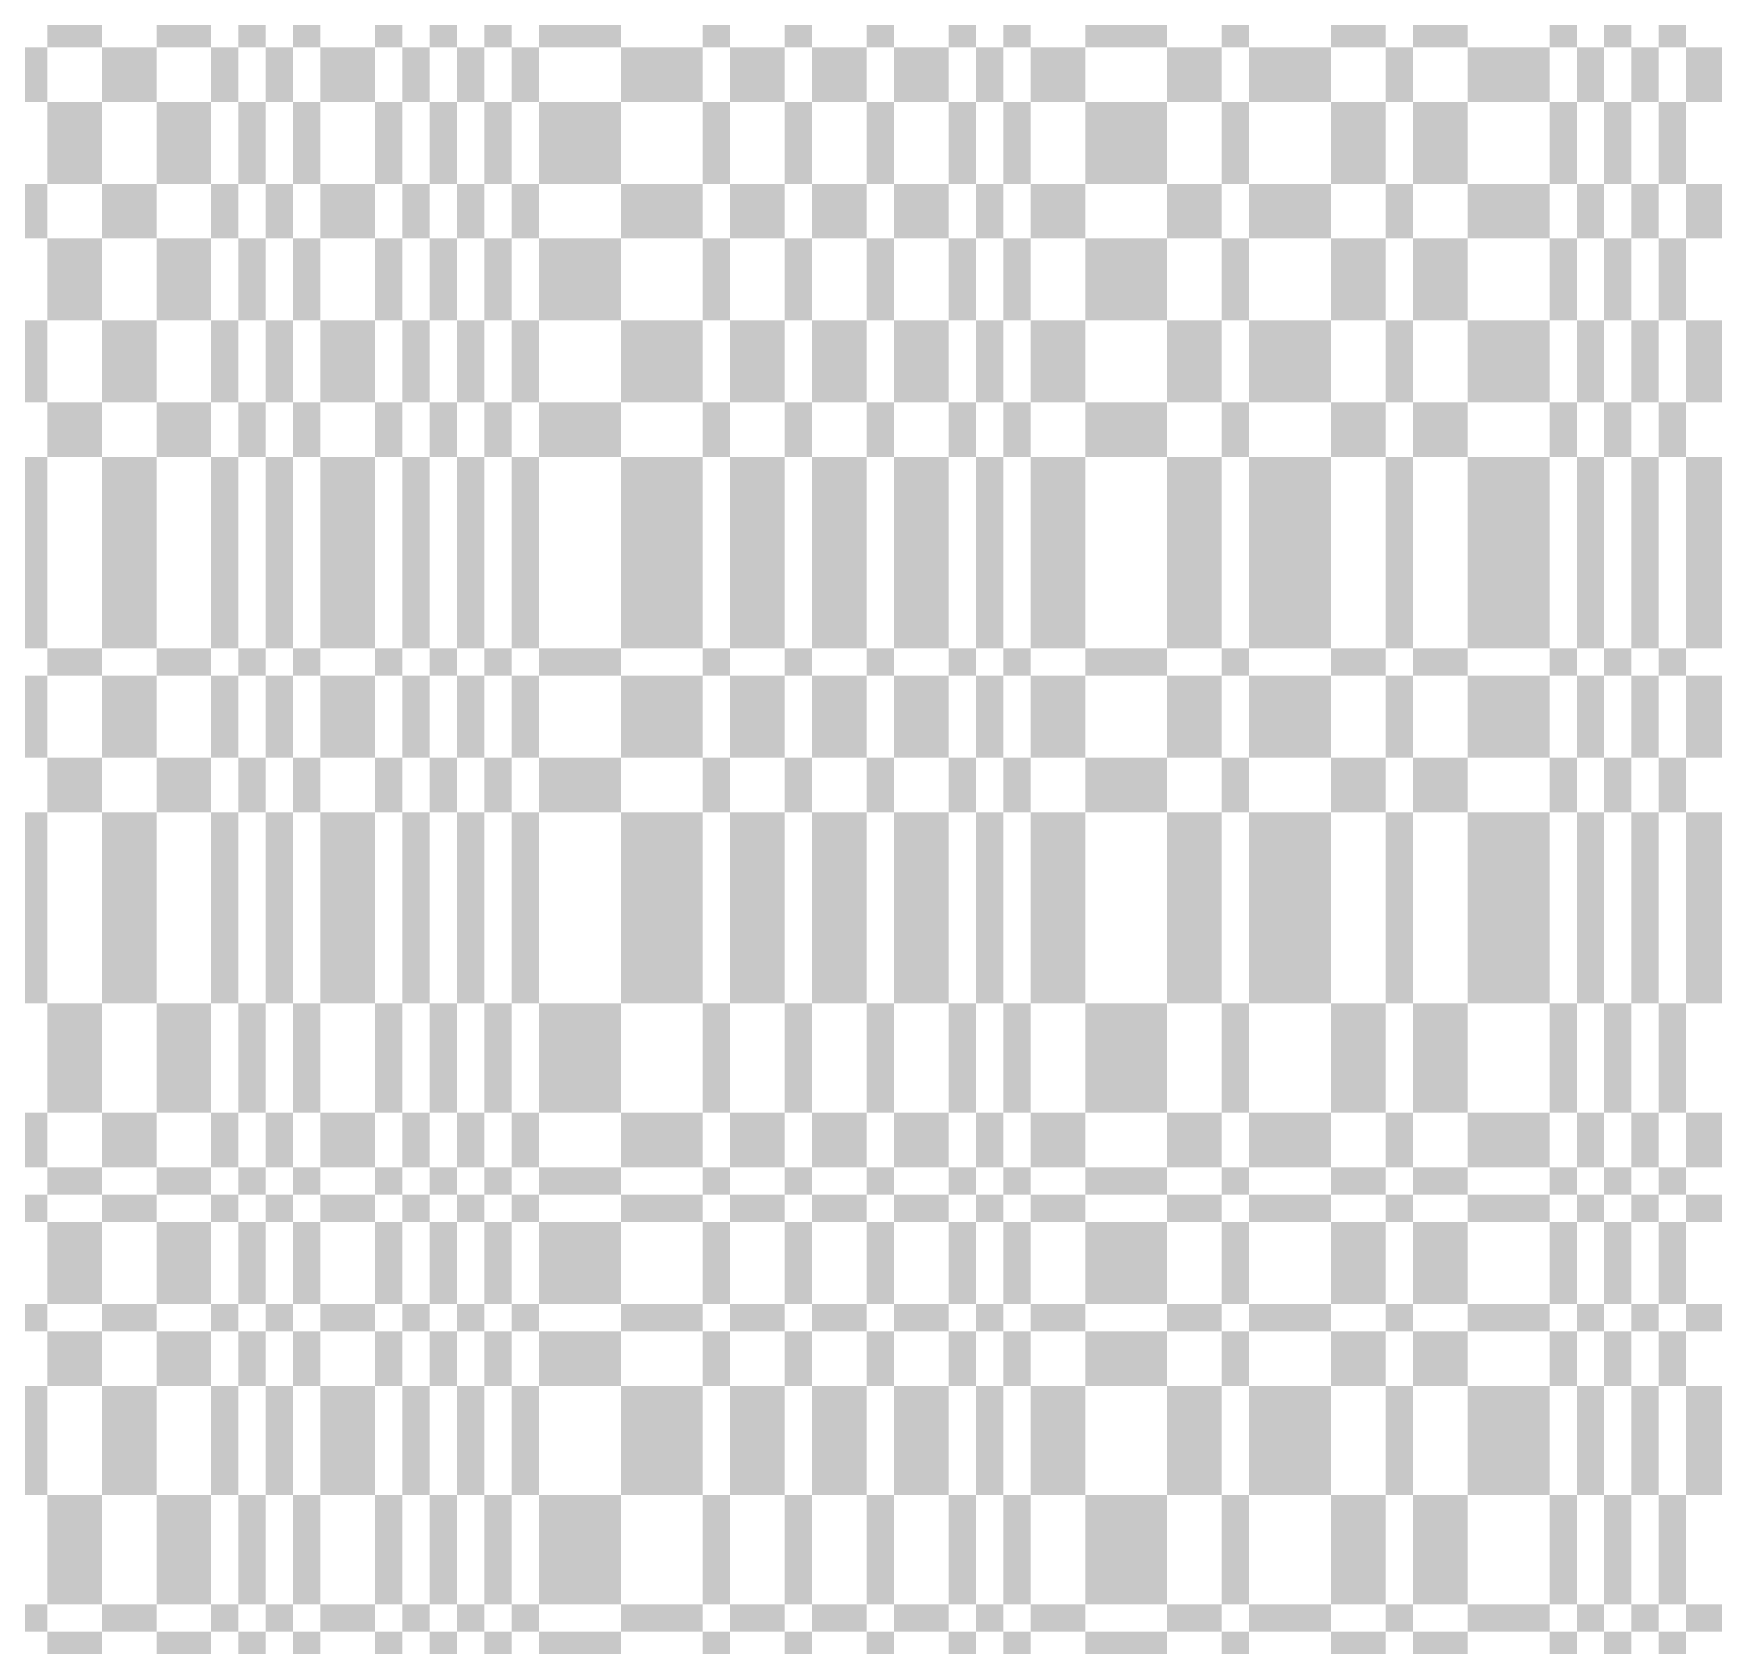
# Model space of a CAD drawing. Extents: x 0 to 200, y 0 to 200.
# Drawn here: x 99.8 to 124.4, y 125.8 to 149.4 of the extents above; entities that cross this region are included whole.
import ezdxf

# ---------------------------------------------------------------- set-up
doc = ezdxf.new("R2010")
doc.units = 0

msp = doc.modelspace()

# ---------------------------------------------------------------- linework, layer by layer
at = {"layer": 'CHROME'}
for points in [[(100, 149.2), (100.8, 149.2), (100, 149.6), (100.8, 149.6)], [(101.6, 149.2), (102.4, 149.2), (101.6, 149.6), (102.4, 149.6)], [(102.8, 149.2), (103.2, 149.2), (102.8, 149.6), (103.2, 149.6)], [(103.6, 149.2), (104, 149.2), (103.6, 149.6), (104, 149.6)], [(104.8, 149.2), (105.2, 149.2), (104.8, 149.6), (105.2, 149.6)], [(105.6, 149.2), (106, 149.2), (105.6, 149.6), (106, 149.6)], [(106.4, 149.2), (106.8, 149.2), (106.4, 149.6), (106.8, 149.6)], [(107.2, 149.2), (108.4, 149.2), (107.2, 149.6), (108.4, 149.6)], [(109.6, 149.2), (110, 149.2), (109.6, 149.6), (110, 149.6)], [(110.8, 149.2), (111.2, 149.2), (110.8, 149.6), (111.2, 149.6)], [(112, 149.2), (112.4, 149.2), (112, 149.6), (112.4, 149.6)], [(113.2, 149.2), (113.6, 149.2), (113.2, 149.6), (113.6, 149.6)], [(114, 149.2), (114.4, 149.2), (114, 149.6), (114.4, 149.6)], [(115.2, 149.2), (116.4, 149.2), (115.2, 149.6), (116.4, 149.6)], [(117.2, 149.2), (117.6, 149.2), (117.2, 149.6), (117.6, 149.6)], [(118.8, 149.2), (119.6, 149.2), (118.8, 149.6), (119.6, 149.6)], [(120, 149.2), (120.8, 149.2), (120, 149.6), (120.8, 149.6)], [(122, 149.2), (122.4, 149.2), (122, 149.6), (122.4, 149.6)], [(122.8, 149.2), (123.2, 149.2), (122.8, 149.6), (123.2, 149.6)], [(123.6, 149.2), (124, 149.2), (123.6, 149.6), (124, 149.6)], [(99.6, 148.4), (100, 148.4), (99.6, 149.2), (100, 149.2)], [(100.8, 148.4), (101.6, 148.4), (100.8, 149.2), (101.6, 149.2)], [(102.4, 148.4), (102.8, 148.4), (102.4, 149.2), (102.8, 149.2)], [(103.2, 148.4), (103.6, 148.4), (103.2, 149.2), (103.6, 149.2)], [(104, 148.4), (104.8, 148.4), (104, 149.2), (104.8, 149.2)], [(105.2, 148.4), (105.6, 148.4), (105.2, 149.2), (105.6, 149.2)], [(106, 148.4), (106.4, 148.4), (106, 149.2), (106.4, 149.2)], [(106.8, 148.4), (107.2, 148.4), (106.8, 149.2), (107.2, 149.2)], [(108.4, 148.4), (109.6, 148.4), (108.4, 149.2), (109.6, 149.2)], [(110, 148.4), (110.8, 148.4), (110, 149.2), (110.8, 149.2)], [(111.2, 148.4), (112, 148.4), (111.2, 149.2), (112, 149.2)], [(112.4, 148.4), (113.2, 148.4), (112.4, 149.2), (113.2, 149.2)], [(113.6, 148.4), (114, 148.4), (113.6, 149.2), (114, 149.2)], [(114.4, 148.4), (115.2, 148.4), (114.4, 149.2), (115.2, 149.2)], [(116.4, 148.4), (117.2, 148.4), (116.4, 149.2), (117.2, 149.2)], [(117.6, 148.4), (118.8, 148.4), (117.6, 149.2), (118.8, 149.2)], [(119.6, 148.4), (120, 148.4), (119.6, 149.2), (120, 149.2)], [(120.8, 148.4), (122, 148.4), (120.8, 149.2), (122, 149.2)], [(122.4, 148.4), (122.8, 148.4), (122.4, 149.2), (122.8, 149.2)], [(123.2, 148.4), (123.6, 148.4), (123.2, 149.2), (123.6, 149.2)], [(124, 148.4), (124.8, 148.4), (124, 149.2), (124.8, 149.2)], [(100, 147.2), (100.8, 147.2), (100, 148.4), (100.8, 148.4)], [(101.6, 147.2), (102.4, 147.2), (101.6, 148.4), (102.4, 148.4)], [(102.8, 147.2), (103.2, 147.2), (102.8, 148.4), (103.2, 148.4)], [(103.6, 147.2), (104, 147.2), (103.6, 148.4), (104, 148.4)], [(104.8, 147.2), (105.2, 147.2), (104.8, 148.4), (105.2, 148.4)], [(105.6, 147.2), (106, 147.2), (105.6, 148.4), (106, 148.4)], [(106.4, 147.2), (106.8, 147.2), (106.4, 148.4), (106.8, 148.4)], [(107.2, 147.2), (108.4, 147.2), (107.2, 148.4), (108.4, 148.4)], [(109.6, 147.2), (110, 147.2), (109.6, 148.4), (110, 148.4)], [(110.8, 147.2), (111.2, 147.2), (110.8, 148.4), (111.2, 148.4)], [(112, 147.2), (112.4, 147.2), (112, 148.4), (112.4, 148.4)], [(113.2, 147.2), (113.6, 147.2), (113.2, 148.4), (113.6, 148.4)], [(114, 147.2), (114.4, 147.2), (114, 148.4), (114.4, 148.4)], [(115.2, 147.2), (116.4, 147.2), (115.2, 148.4), (116.4, 148.4)], [(117.2, 147.2), (117.6, 147.2), (117.2, 148.4), (117.6, 148.4)], [(118.8, 147.2), (119.6, 147.2), (118.8, 148.4), (119.6, 148.4)], [(120, 147.2), (120.8, 147.2), (120, 148.4), (120.8, 148.4)], [(122, 147.2), (122.4, 147.2), (122, 148.4), (122.4, 148.4)], [(122.8, 147.2), (123.2, 147.2), (122.8, 148.4), (123.2, 148.4)], [(123.6, 147.2), (124, 147.2), (123.6, 148.4), (124, 148.4)], [(99.6, 146.4), (100, 146.4), (99.6, 147.2), (100, 147.2)], [(100.8, 146.4), (101.6, 146.4), (100.8, 147.2), (101.6, 147.2)], [(102.4, 146.4), (102.8, 146.4), (102.4, 147.2), (102.8, 147.2)], [(103.2, 146.4), (103.6, 146.4), (103.2, 147.2), (103.6, 147.2)], [(104, 146.4), (104.8, 146.4), (104, 147.2), (104.8, 147.2)], [(105.2, 146.4), (105.6, 146.4), (105.2, 147.2), (105.6, 147.2)], [(106, 146.4), (106.4, 146.4), (106, 147.2), (106.4, 147.2)], [(106.8, 146.4), (107.2, 146.4), (106.8, 147.2), (107.2, 147.2)], [(108.4, 146.4), (109.6, 146.4), (108.4, 147.2), (109.6, 147.2)], [(110, 146.4), (110.8, 146.4), (110, 147.2), (110.8, 147.2)], [(111.2, 146.4), (112, 146.4), (111.2, 147.2), (112, 147.2)], [(112.4, 146.4), (113.2, 146.4), (112.4, 147.2), (113.2, 147.2)], [(113.6, 146.4), (114, 146.4), (113.6, 147.2), (114, 147.2)], [(114.4, 146.4), (115.2, 146.4), (114.4, 147.2), (115.2, 147.2)], [(116.4, 146.4), (117.2, 146.4), (116.4, 147.2), (117.2, 147.2)], [(117.6, 146.4), (118.8, 146.4), (117.6, 147.2), (118.8, 147.2)], [(119.6, 146.4), (120, 146.4), (119.6, 147.2), (120, 147.2)], [(120.8, 146.4), (122, 146.4), (120.8, 147.2), (122, 147.2)], [(122.4, 146.4), (122.8, 146.4), (122.4, 147.2), (122.8, 147.2)], [(123.2, 146.4), (123.6, 146.4), (123.2, 147.2), (123.6, 147.2)], [(124, 146.4), (124.8, 146.4), (124, 147.2), (124.8, 147.2)], [(100, 145.2), (100.8, 145.2), (100, 146.4), (100.8, 146.4)], [(101.6, 145.2), (102.4, 145.2), (101.6, 146.4), (102.4, 146.4)], [(102.8, 145.2), (103.2, 145.2), (102.8, 146.4), (103.2, 146.4)], [(103.6, 145.2), (104, 145.2), (103.6, 146.4), (104, 146.4)], [(104.8, 145.2), (105.2, 145.2), (104.8, 146.4), (105.2, 146.4)], [(105.6, 145.2), (106, 145.2), (105.6, 146.4), (106, 146.4)], [(106.4, 145.2), (106.8, 145.2), (106.4, 146.4), (106.8, 146.4)], [(107.2, 145.2), (108.4, 145.2), (107.2, 146.4), (108.4, 146.4)], [(109.6, 145.2), (110, 145.2), (109.6, 146.4), (110, 146.4)], [(110.8, 145.2), (111.2, 145.2), (110.8, 146.4), (111.2, 146.4)], [(112, 145.2), (112.4, 145.2), (112, 146.4), (112.4, 146.4)], [(113.2, 145.2), (113.6, 145.2), (113.2, 146.4), (113.6, 146.4)], [(114, 145.2), (114.4, 145.2), (114, 146.4), (114.4, 146.4)], [(115.2, 145.2), (116.4, 145.2), (115.2, 146.4), (116.4, 146.4)], [(117.2, 145.2), (117.6, 145.2), (117.2, 146.4), (117.6, 146.4)], [(118.8, 145.2), (119.6, 145.2), (118.8, 146.4), (119.6, 146.4)], [(120, 145.2), (120.8, 145.2), (120, 146.4), (120.8, 146.4)], [(122, 145.2), (122.4, 145.2), (122, 146.4), (122.4, 146.4)], [(122.8, 145.2), (123.2, 145.2), (122.8, 146.4), (123.2, 146.4)], [(123.6, 145.2), (124, 145.2), (123.6, 146.4), (124, 146.4)], [(99.6, 144), (100, 144), (99.6, 145.2), (100, 145.2)], [(100.8, 144), (101.6, 144), (100.8, 145.2), (101.6, 145.2)], [(102.4, 144), (102.8, 144), (102.4, 145.2), (102.8, 145.2)], [(103.2, 144), (103.6, 144), (103.2, 145.2), (103.6, 145.2)], [(104, 144), (104.8, 144), (104, 145.2), (104.8, 145.2)], [(105.2, 144), (105.6, 144), (105.2, 145.2), (105.6, 145.2)], [(106, 144), (106.4, 144), (106, 145.2), (106.4, 145.2)], [(106.8, 144), (107.2, 144), (106.8, 145.2), (107.2, 145.2)], [(108.4, 144), (109.6, 144), (108.4, 145.2), (109.6, 145.2)], [(110, 144), (110.8, 144), (110, 145.2), (110.8, 145.2)], [(111.2, 144), (112, 144), (111.2, 145.2), (112, 145.2)], [(112.4, 144), (113.2, 144), (112.4, 145.2), (113.2, 145.2)], [(113.6, 144), (114, 144), (113.6, 145.2), (114, 145.2)], [(114.4, 144), (115.2, 144), (114.4, 145.2), (115.2, 145.2)], [(116.4, 144), (117.2, 144), (116.4, 145.2), (117.2, 145.2)], [(117.6, 144), (118.8, 144), (117.6, 145.2), (118.8, 145.2)], [(119.6, 144), (120, 144), (119.6, 145.2), (120, 145.2)], [(120.8, 144), (122, 144), (120.8, 145.2), (122, 145.2)], [(122.4, 144), (122.8, 144), (122.4, 145.2), (122.8, 145.2)], [(123.2, 144), (123.6, 144), (123.2, 145.2), (123.6, 145.2)], [(124, 144), (124.8, 144), (124, 145.2), (124.8, 145.2)], [(100, 143.2), (100.8, 143.2), (100, 144), (100.8, 144)], [(101.6, 143.2), (102.4, 143.2), (101.6, 144), (102.4, 144)], [(102.8, 143.2), (103.2, 143.2), (102.8, 144), (103.2, 144)], [(103.6, 143.2), (104, 143.2), (103.6, 144), (104, 144)], [(104.8, 143.2), (105.2, 143.2), (104.8, 144), (105.2, 144)], [(105.6, 143.2), (106, 143.2), (105.6, 144), (106, 144)], [(106.4, 143.2), (106.8, 143.2), (106.4, 144), (106.8, 144)], [(107.2, 143.2), (108.4, 143.2), (107.2, 144), (108.4, 144)], [(109.6, 143.2), (110, 143.2), (109.6, 144), (110, 144)], [(110.8, 143.2), (111.2, 143.2), (110.8, 144), (111.2, 144)], [(112, 143.2), (112.4, 143.2), (112, 144), (112.4, 144)], [(113.2, 143.2), (113.6, 143.2), (113.2, 144), (113.6, 144)], [(114, 143.2), (114.4, 143.2), (114, 144), (114.4, 144)], [(115.2, 143.2), (116.4, 143.2), (115.2, 144), (116.4, 144)], [(117.2, 143.2), (117.6, 143.2), (117.2, 144), (117.6, 144)], [(118.8, 143.2), (119.6, 143.2), (118.8, 144), (119.6, 144)], [(120, 143.2), (120.8, 143.2), (120, 144), (120.8, 144)], [(122, 143.2), (122.4, 143.2), (122, 144), (122.4, 144)], [(122.8, 143.2), (123.2, 143.2), (122.8, 144), (123.2, 144)], [(123.6, 143.2), (124, 143.2), (123.6, 144), (124, 144)], [(99.6, 140.4), (100, 140.4), (99.6, 143.2), (100, 143.2)], [(100.8, 140.4), (101.6, 140.4), (100.8, 143.2), (101.6, 143.2)], [(102.4, 140.4), (102.8, 140.4), (102.4, 143.2), (102.8, 143.2)], [(103.2, 140.4), (103.6, 140.4), (103.2, 143.2), (103.6, 143.2)], [(104, 140.4), (104.8, 140.4), (104, 143.2), (104.8, 143.2)], [(105.2, 140.4), (105.6, 140.4), (105.2, 143.2), (105.6, 143.2)], [(106, 140.4), (106.4, 140.4), (106, 143.2), (106.4, 143.2)], [(106.8, 140.4), (107.2, 140.4), (106.8, 143.2), (107.2, 143.2)], [(108.4, 140.4), (109.6, 140.4), (108.4, 143.2), (109.6, 143.2)], [(110, 140.4), (110.8, 140.4), (110, 143.2), (110.8, 143.2)], [(111.2, 140.4), (112, 140.4), (111.2, 143.2), (112, 143.2)], [(112.4, 140.4), (113.2, 140.4), (112.4, 143.2), (113.2, 143.2)], [(113.6, 140.4), (114, 140.4), (113.6, 143.2), (114, 143.2)], [(114.4, 140.4), (115.2, 140.4), (114.4, 143.2), (115.2, 143.2)], [(116.4, 140.4), (117.2, 140.4), (116.4, 143.2), (117.2, 143.2)], [(117.6, 140.4), (118.8, 140.4), (117.6, 143.2), (118.8, 143.2)], [(119.6, 140.4), (120, 140.4), (119.6, 143.2), (120, 143.2)], [(120.8, 140.4), (122, 140.4), (120.8, 143.2), (122, 143.2)], [(122.4, 140.4), (122.8, 140.4), (122.4, 143.2), (122.8, 143.2)], [(123.2, 140.4), (123.6, 140.4), (123.2, 143.2), (123.6, 143.2)], [(124, 140.4), (124.8, 140.4), (124, 143.2), (124.8, 143.2)], [(100, 140), (100.8, 140), (100, 140.4), (100.8, 140.4)], [(101.6, 140), (102.4, 140), (101.6, 140.4), (102.4, 140.4)], [(102.8, 140), (103.2, 140), (102.8, 140.4), (103.2, 140.4)], [(103.6, 140), (104, 140), (103.6, 140.4), (104, 140.4)], [(104.8, 140), (105.2, 140), (104.8, 140.4), (105.2, 140.4)], [(105.6, 140), (106, 140), (105.6, 140.4), (106, 140.4)], [(106.4, 140), (106.8, 140), (106.4, 140.4), (106.8, 140.4)], [(107.2, 140), (108.4, 140), (107.2, 140.4), (108.4, 140.4)], [(109.6, 140), (110, 140), (109.6, 140.4), (110, 140.4)], [(110.8, 140), (111.2, 140), (110.8, 140.4), (111.2, 140.4)], [(112, 140), (112.4, 140), (112, 140.4), (112.4, 140.4)], [(113.2, 140), (113.6, 140), (113.2, 140.4), (113.6, 140.4)], [(114, 140), (114.4, 140), (114, 140.4), (114.4, 140.4)], [(115.2, 140), (116.4, 140), (115.2, 140.4), (116.4, 140.4)], [(117.2, 140), (117.6, 140), (117.2, 140.4), (117.6, 140.4)], [(118.8, 140), (119.6, 140), (118.8, 140.4), (119.6, 140.4)], [(120, 140), (120.8, 140), (120, 140.4), (120.8, 140.4)], [(122, 140), (122.4, 140), (122, 140.4), (122.4, 140.4)], [(122.8, 140), (123.2, 140), (122.8, 140.4), (123.2, 140.4)], [(123.6, 140), (124, 140), (123.6, 140.4), (124, 140.4)], [(99.6, 138.8), (100, 138.8), (99.6, 140), (100, 140)], [(100.8, 138.8), (101.6, 138.8), (100.8, 140), (101.6, 140)], [(102.4, 138.8), (102.8, 138.8), (102.4, 140), (102.8, 140)], [(103.2, 138.8), (103.6, 138.8), (103.2, 140), (103.6, 140)], [(104, 138.8), (104.8, 138.8), (104, 140), (104.8, 140)], [(105.2, 138.8), (105.6, 138.8), (105.2, 140), (105.6, 140)], [(106, 138.8), (106.4, 138.8), (106, 140), (106.4, 140)], [(106.8, 138.8), (107.2, 138.8), (106.8, 140), (107.2, 140)], [(108.4, 138.8), (109.6, 138.8), (108.4, 140), (109.6, 140)], [(110, 138.8), (110.8, 138.8), (110, 140), (110.8, 140)], [(111.2, 138.8), (112, 138.8), (111.2, 140), (112, 140)], [(112.4, 138.8), (113.2, 138.8), (112.4, 140), (113.2, 140)], [(113.6, 138.8), (114, 138.8), (113.6, 140), (114, 140)], [(114.4, 138.8), (115.2, 138.8), (114.4, 140), (115.2, 140)], [(116.4, 138.8), (117.2, 138.8), (116.4, 140), (117.2, 140)], [(117.6, 138.8), (118.8, 138.8), (117.6, 140), (118.8, 140)], [(119.6, 138.8), (120, 138.8), (119.6, 140), (120, 140)], [(120.8, 138.8), (122, 138.8), (120.8, 140), (122, 140)], [(122.4, 138.8), (122.8, 138.8), (122.4, 140), (122.8, 140)], [(123.2, 138.8), (123.6, 138.8), (123.2, 140), (123.6, 140)], [(124, 138.8), (124.8, 138.8), (124, 140), (124.8, 140)], [(100, 138), (100.8, 138), (100, 138.8), (100.8, 138.8)], [(101.6, 138), (102.4, 138), (101.6, 138.8), (102.4, 138.8)], [(102.8, 138), (103.2, 138), (102.8, 138.8), (103.2, 138.8)], [(103.6, 138), (104, 138), (103.6, 138.8), (104, 138.8)], [(104.8, 138), (105.2, 138), (104.8, 138.8), (105.2, 138.8)], [(105.6, 138), (106, 138), (105.6, 138.8), (106, 138.8)], [(106.4, 138), (106.8, 138), (106.4, 138.8), (106.8, 138.8)], [(107.2, 138), (108.4, 138), (107.2, 138.8), (108.4, 138.8)], [(109.6, 138), (110, 138), (109.6, 138.8), (110, 138.8)], [(110.8, 138), (111.2, 138), (110.8, 138.8), (111.2, 138.8)], [(112, 138), (112.4, 138), (112, 138.8), (112.4, 138.8)], [(113.2, 138), (113.6, 138), (113.2, 138.8), (113.6, 138.8)], [(114, 138), (114.4, 138), (114, 138.8), (114.4, 138.8)], [(115.2, 138), (116.4, 138), (115.2, 138.8), (116.4, 138.8)], [(117.2, 138), (117.6, 138), (117.2, 138.8), (117.6, 138.8)], [(118.8, 138), (119.6, 138), (118.8, 138.8), (119.6, 138.8)], [(120, 138), (120.8, 138), (120, 138.8), (120.8, 138.8)], [(122, 138), (122.4, 138), (122, 138.8), (122.4, 138.8)], [(122.8, 138), (123.2, 138), (122.8, 138.8), (123.2, 138.8)], [(123.6, 138), (124, 138), (123.6, 138.8), (124, 138.8)], [(99.6, 135.2), (100, 135.2), (99.6, 138), (100, 138)], [(100.8, 135.2), (101.6, 135.2), (100.8, 138), (101.6, 138)], [(102.4, 135.2), (102.8, 135.2), (102.4, 138), (102.8, 138)], [(103.2, 135.2), (103.6, 135.2), (103.2, 138), (103.6, 138)], [(104, 135.2), (104.8, 135.2), (104, 138), (104.8, 138)], [(105.2, 135.2), (105.6, 135.2), (105.2, 138), (105.6, 138)], [(106, 135.2), (106.4, 135.2), (106, 138), (106.4, 138)], [(106.8, 135.2), (107.2, 135.2), (106.8, 138), (107.2, 138)], [(108.4, 135.2), (109.6, 135.2), (108.4, 138), (109.6, 138)], [(110, 135.2), (110.8, 135.2), (110, 138), (110.8, 138)], [(111.2, 135.2), (112, 135.2), (111.2, 138), (112, 138)], [(112.4, 135.2), (113.2, 135.2), (112.4, 138), (113.2, 138)], [(113.6, 135.2), (114, 135.2), (113.6, 138), (114, 138)], [(114.4, 135.2), (115.2, 135.2), (114.4, 138), (115.2, 138)], [(116.4, 135.2), (117.2, 135.2), (116.4, 138), (117.2, 138)], [(117.6, 135.2), (118.8, 135.2), (117.6, 138), (118.8, 138)], [(119.6, 135.2), (120, 135.2), (119.6, 138), (120, 138)], [(120.8, 135.2), (122, 135.2), (120.8, 138), (122, 138)], [(122.4, 135.2), (122.8, 135.2), (122.4, 138), (122.8, 138)], [(123.2, 135.2), (123.6, 135.2), (123.2, 138), (123.6, 138)], [(124, 135.2), (124.8, 135.2), (124, 138), (124.8, 138)], [(100, 133.6), (100.8, 133.6), (100, 135.2), (100.8, 135.2)], [(101.6, 133.6), (102.4, 133.6), (101.6, 135.2), (102.4, 135.2)], [(102.8, 133.6), (103.2, 133.6), (102.8, 135.2), (103.2, 135.2)], [(103.6, 133.6), (104, 133.6), (103.6, 135.2), (104, 135.2)], [(104.8, 133.6), (105.2, 133.6), (104.8, 135.2), (105.2, 135.2)], [(105.6, 133.6), (106, 133.6), (105.6, 135.2), (106, 135.2)], [(106.4, 133.6), (106.8, 133.6), (106.4, 135.2), (106.8, 135.2)], [(107.2, 133.6), (108.4, 133.6), (107.2, 135.2), (108.4, 135.2)], [(109.6, 133.6), (110, 133.6), (109.6, 135.2), (110, 135.2)], [(110.8, 133.6), (111.2, 133.6), (110.8, 135.2), (111.2, 135.2)], [(112, 133.6), (112.4, 133.6), (112, 135.2), (112.4, 135.2)], [(113.2, 133.6), (113.6, 133.6), (113.2, 135.2), (113.6, 135.2)], [(114, 133.6), (114.4, 133.6), (114, 135.2), (114.4, 135.2)], [(115.2, 133.6), (116.4, 133.6), (115.2, 135.2), (116.4, 135.2)], [(117.2, 133.6), (117.6, 133.6), (117.2, 135.2), (117.6, 135.2)], [(118.8, 133.6), (119.6, 133.6), (118.8, 135.2), (119.6, 135.2)], [(120, 133.6), (120.8, 133.6), (120, 135.2), (120.8, 135.2)], [(122, 133.6), (122.4, 133.6), (122, 135.2), (122.4, 135.2)], [(122.8, 133.6), (123.2, 133.6), (122.8, 135.2), (123.2, 135.2)], [(123.6, 133.6), (124, 133.6), (123.6, 135.2), (124, 135.2)], [(99.6, 132.8), (100, 132.8), (99.6, 133.6), (100, 133.6)], [(100.8, 132.8), (101.6, 132.8), (100.8, 133.6), (101.6, 133.6)], [(102.4, 132.8), (102.8, 132.8), (102.4, 133.6), (102.8, 133.6)], [(103.2, 132.8), (103.6, 132.8), (103.2, 133.6), (103.6, 133.6)], [(104, 132.8), (104.8, 132.8), (104, 133.6), (104.8, 133.6)], [(105.2, 132.8), (105.6, 132.8), (105.2, 133.6), (105.6, 133.6)], [(106, 132.8), (106.4, 132.8), (106, 133.6), (106.4, 133.6)], [(106.8, 132.8), (107.2, 132.8), (106.8, 133.6), (107.2, 133.6)], [(108.4, 132.8), (109.6, 132.8), (108.4, 133.6), (109.6, 133.6)], [(110, 132.8), (110.8, 132.8), (110, 133.6), (110.8, 133.6)], [(111.2, 132.8), (112, 132.8), (111.2, 133.6), (112, 133.6)], [(112.4, 132.8), (113.2, 132.8), (112.4, 133.6), (113.2, 133.6)], [(113.6, 132.8), (114, 132.8), (113.6, 133.6), (114, 133.6)], [(114.4, 132.8), (115.2, 132.8), (114.4, 133.6), (115.2, 133.6)], [(116.4, 132.8), (117.2, 132.8), (116.4, 133.6), (117.2, 133.6)], [(117.6, 132.8), (118.8, 132.8), (117.6, 133.6), (118.8, 133.6)], [(119.6, 132.8), (120, 132.8), (119.6, 133.6), (120, 133.6)], [(120.8, 132.8), (122, 132.8), (120.8, 133.6), (122, 133.6)], [(122.4, 132.8), (122.8, 132.8), (122.4, 133.6), (122.8, 133.6)], [(123.2, 132.8), (123.6, 132.8), (123.2, 133.6), (123.6, 133.6)], [(124, 132.8), (124.8, 132.8), (124, 133.6), (124.8, 133.6)], [(100, 132.4), (100.8, 132.4), (100, 132.8), (100.8, 132.8)], [(101.6, 132.4), (102.4, 132.4), (101.6, 132.8), (102.4, 132.8)], [(102.8, 132.4), (103.2, 132.4), (102.8, 132.8), (103.2, 132.8)], [(103.6, 132.4), (104, 132.4), (103.6, 132.8), (104, 132.8)], [(104.8, 132.4), (105.2, 132.4), (104.8, 132.8), (105.2, 132.8)], [(105.6, 132.4), (106, 132.4), (105.6, 132.8), (106, 132.8)], [(106.4, 132.4), (106.8, 132.4), (106.4, 132.8), (106.8, 132.8)], [(107.2, 132.4), (108.4, 132.4), (107.2, 132.8), (108.4, 132.8)], [(109.6, 132.4), (110, 132.4), (109.6, 132.8), (110, 132.8)], [(110.8, 132.4), (111.2, 132.4), (110.8, 132.8), (111.2, 132.8)], [(112, 132.4), (112.4, 132.4), (112, 132.8), (112.4, 132.8)], [(113.2, 132.4), (113.6, 132.4), (113.2, 132.8), (113.6, 132.8)], [(114, 132.4), (114.4, 132.4), (114, 132.8), (114.4, 132.8)], [(115.2, 132.4), (116.4, 132.4), (115.2, 132.8), (116.4, 132.8)], [(117.2, 132.4), (117.6, 132.4), (117.2, 132.8), (117.6, 132.8)], [(118.8, 132.4), (119.6, 132.4), (118.8, 132.8), (119.6, 132.8)], [(120, 132.4), (120.8, 132.4), (120, 132.8), (120.8, 132.8)], [(122, 132.4), (122.4, 132.4), (122, 132.8), (122.4, 132.8)], [(122.8, 132.4), (123.2, 132.4), (122.8, 132.8), (123.2, 132.8)], [(123.6, 132.4), (124, 132.4), (123.6, 132.8), (124, 132.8)], [(99.6, 132), (100, 132), (99.6, 132.4), (100, 132.4)], [(100.8, 132), (101.6, 132), (100.8, 132.4), (101.6, 132.4)], [(102.4, 132), (102.8, 132), (102.4, 132.4), (102.8, 132.4)], [(103.2, 132), (103.6, 132), (103.2, 132.4), (103.6, 132.4)], [(104, 132), (104.8, 132), (104, 132.4), (104.8, 132.4)], [(105.2, 132), (105.6, 132), (105.2, 132.4), (105.6, 132.4)], [(106, 132), (106.4, 132), (106, 132.4), (106.4, 132.4)], [(106.8, 132), (107.2, 132), (106.8, 132.4), (107.2, 132.4)], [(108.4, 132), (109.6, 132), (108.4, 132.4), (109.6, 132.4)], [(110, 132), (110.8, 132), (110, 132.4), (110.8, 132.4)], [(111.2, 132), (112, 132), (111.2, 132.4), (112, 132.4)], [(112.4, 132), (113.2, 132), (112.4, 132.4), (113.2, 132.4)], [(113.6, 132), (114, 132), (113.6, 132.4), (114, 132.4)], [(114.4, 132), (115.2, 132), (114.4, 132.4), (115.2, 132.4)], [(116.4, 132), (117.2, 132), (116.4, 132.4), (117.2, 132.4)], [(117.6, 132), (118.8, 132), (117.6, 132.4), (118.8, 132.4)], [(119.6, 132), (120, 132), (119.6, 132.4), (120, 132.4)], [(120.8, 132), (122, 132), (120.8, 132.4), (122, 132.4)], [(122.4, 132), (122.8, 132), (122.4, 132.4), (122.8, 132.4)], [(123.2, 132), (123.6, 132), (123.2, 132.4), (123.6, 132.4)], [(124, 132), (124.8, 132), (124, 132.4), (124.8, 132.4)], [(100, 130.8), (100.8, 130.8), (100, 132), (100.8, 132)], [(101.6, 130.8), (102.4, 130.8), (101.6, 132), (102.4, 132)], [(102.8, 130.8), (103.2, 130.8), (102.8, 132), (103.2, 132)], [(103.6, 130.8), (104, 130.8), (103.6, 132), (104, 132)], [(104.8, 130.8), (105.2, 130.8), (104.8, 132), (105.2, 132)], [(105.6, 130.8), (106, 130.8), (105.6, 132), (106, 132)], [(106.4, 130.8), (106.8, 130.8), (106.4, 132), (106.8, 132)], [(107.2, 130.8), (108.4, 130.8), (107.2, 132), (108.4, 132)], [(109.6, 130.8), (110, 130.8), (109.6, 132), (110, 132)], [(110.8, 130.8), (111.2, 130.8), (110.8, 132), (111.2, 132)], [(112, 130.8), (112.4, 130.8), (112, 132), (112.4, 132)], [(113.2, 130.8), (113.6, 130.8), (113.2, 132), (113.6, 132)], [(114, 130.8), (114.4, 130.8), (114, 132), (114.4, 132)], [(115.2, 130.8), (116.4, 130.8), (115.2, 132), (116.4, 132)], [(117.2, 130.8), (117.6, 130.8), (117.2, 132), (117.6, 132)], [(118.8, 130.8), (119.6, 130.8), (118.8, 132), (119.6, 132)], [(120, 130.8), (120.8, 130.8), (120, 132), (120.8, 132)], [(122, 130.8), (122.4, 130.8), (122, 132), (122.4, 132)], [(122.8, 130.8), (123.2, 130.8), (122.8, 132), (123.2, 132)], [(123.6, 130.8), (124, 130.8), (123.6, 132), (124, 132)], [(99.6, 130.4), (100, 130.4), (99.6, 130.8), (100, 130.8)], [(100.8, 130.4), (101.6, 130.4), (100.8, 130.8), (101.6, 130.8)], [(102.4, 130.4), (102.8, 130.4), (102.4, 130.8), (102.8, 130.8)], [(103.2, 130.4), (103.6, 130.4), (103.2, 130.8), (103.6, 130.8)], [(104, 130.4), (104.8, 130.4), (104, 130.8), (104.8, 130.8)], [(105.2, 130.4), (105.6, 130.4), (105.2, 130.8), (105.6, 130.8)], [(106, 130.4), (106.4, 130.4), (106, 130.8), (106.4, 130.8)], [(106.8, 130.4), (107.2, 130.4), (106.8, 130.8), (107.2, 130.8)], [(108.4, 130.4), (109.6, 130.4), (108.4, 130.8), (109.6, 130.8)], [(110, 130.4), (110.8, 130.4), (110, 130.8), (110.8, 130.8)], [(111.2, 130.4), (112, 130.4), (111.2, 130.8), (112, 130.8)], [(112.4, 130.4), (113.2, 130.4), (112.4, 130.8), (113.2, 130.8)], [(113.6, 130.4), (114, 130.4), (113.6, 130.8), (114, 130.8)], [(114.4, 130.4), (115.2, 130.4), (114.4, 130.8), (115.2, 130.8)], [(116.4, 130.4), (117.2, 130.4), (116.4, 130.8), (117.2, 130.8)], [(117.6, 130.4), (118.8, 130.4), (117.6, 130.8), (118.8, 130.8)], [(119.6, 130.4), (120, 130.4), (119.6, 130.8), (120, 130.8)], [(120.8, 130.4), (122, 130.4), (120.8, 130.8), (122, 130.8)], [(122.4, 130.4), (122.8, 130.4), (122.4, 130.8), (122.8, 130.8)], [(123.2, 130.4), (123.6, 130.4), (123.2, 130.8), (123.6, 130.8)], [(124, 130.4), (124.8, 130.4), (124, 130.8), (124.8, 130.8)], [(100, 129.6), (100.8, 129.6), (100, 130.4), (100.8, 130.4)], [(101.6, 129.6), (102.4, 129.6), (101.6, 130.4), (102.4, 130.4)], [(102.8, 129.6), (103.2, 129.6), (102.8, 130.4), (103.2, 130.4)], [(103.6, 129.6), (104, 129.6), (103.6, 130.4), (104, 130.4)], [(104.8, 129.6), (105.2, 129.6), (104.8, 130.4), (105.2, 130.4)], [(105.6, 129.6), (106, 129.6), (105.6, 130.4), (106, 130.4)], [(106.4, 129.6), (106.8, 129.6), (106.4, 130.4), (106.8, 130.4)], [(107.2, 129.6), (108.4, 129.6), (107.2, 130.4), (108.4, 130.4)], [(109.6, 129.6), (110, 129.6), (109.6, 130.4), (110, 130.4)], [(110.8, 129.6), (111.2, 129.6), (110.8, 130.4), (111.2, 130.4)], [(112, 129.6), (112.4, 129.6), (112, 130.4), (112.4, 130.4)], [(113.2, 129.6), (113.6, 129.6), (113.2, 130.4), (113.6, 130.4)], [(114, 129.6), (114.4, 129.6), (114, 130.4), (114.4, 130.4)], [(115.2, 129.6), (116.4, 129.6), (115.2, 130.4), (116.4, 130.4)], [(117.2, 129.6), (117.6, 129.6), (117.2, 130.4), (117.6, 130.4)], [(118.8, 129.6), (119.6, 129.6), (118.8, 130.4), (119.6, 130.4)], [(120, 129.6), (120.8, 129.6), (120, 130.4), (120.8, 130.4)], [(122, 129.6), (122.4, 129.6), (122, 130.4), (122.4, 130.4)], [(122.8, 129.6), (123.2, 129.6), (122.8, 130.4), (123.2, 130.4)], [(123.6, 129.6), (124, 129.6), (123.6, 130.4), (124, 130.4)], [(99.6, 128), (100, 128), (99.6, 129.6), (100, 129.6)], [(100.8, 128), (101.6, 128), (100.8, 129.6), (101.6, 129.6)], [(102.4, 128), (102.8, 128), (102.4, 129.6), (102.8, 129.6)], [(103.2, 128), (103.6, 128), (103.2, 129.6), (103.6, 129.6)], [(104, 128), (104.8, 128), (104, 129.6), (104.8, 129.6)], [(105.2, 128), (105.6, 128), (105.2, 129.6), (105.6, 129.6)], [(106, 128), (106.4, 128), (106, 129.6), (106.4, 129.6)], [(106.8, 128), (107.2, 128), (106.8, 129.6), (107.2, 129.6)], [(108.4, 128), (109.6, 128), (108.4, 129.6), (109.6, 129.6)], [(110, 128), (110.8, 128), (110, 129.6), (110.8, 129.6)], [(111.2, 128), (112, 128), (111.2, 129.6), (112, 129.6)], [(112.4, 128), (113.2, 128), (112.4, 129.6), (113.2, 129.6)], [(113.6, 128), (114, 128), (113.6, 129.6), (114, 129.6)], [(114.4, 128), (115.2, 128), (114.4, 129.6), (115.2, 129.6)], [(116.4, 128), (117.2, 128), (116.4, 129.6), (117.2, 129.6)], [(117.6, 128), (118.8, 128), (117.6, 129.6), (118.8, 129.6)], [(119.6, 128), (120, 128), (119.6, 129.6), (120, 129.6)], [(120.8, 128), (122, 128), (120.8, 129.6), (122, 129.6)], [(122.4, 128), (122.8, 128), (122.4, 129.6), (122.8, 129.6)], [(123.2, 128), (123.6, 128), (123.2, 129.6), (123.6, 129.6)], [(124, 128), (124.8, 128), (124, 129.6), (124.8, 129.6)], [(100, 126.4), (100.8, 126.4), (100, 128), (100.8, 128)], [(101.6, 126.4), (102.4, 126.4), (101.6, 128), (102.4, 128)], [(102.8, 126.4), (103.2, 126.4), (102.8, 128), (103.2, 128)], [(103.6, 126.4), (104, 126.4), (103.6, 128), (104, 128)], [(104.8, 126.4), (105.2, 126.4), (104.8, 128), (105.2, 128)], [(105.6, 126.4), (106, 126.4), (105.6, 128), (106, 128)], [(106.4, 126.4), (106.8, 126.4), (106.4, 128), (106.8, 128)], [(107.2, 126.4), (108.4, 126.4), (107.2, 128), (108.4, 128)], [(109.6, 126.4), (110, 126.4), (109.6, 128), (110, 128)], [(110.8, 126.4), (111.2, 126.4), (110.8, 128), (111.2, 128)], [(112, 126.4), (112.4, 126.4), (112, 128), (112.4, 128)], [(113.2, 126.4), (113.6, 126.4), (113.2, 128), (113.6, 128)], [(114, 126.4), (114.4, 126.4), (114, 128), (114.4, 128)], [(115.2, 126.4), (116.4, 126.4), (115.2, 128), (116.4, 128)], [(117.2, 126.4), (117.6, 126.4), (117.2, 128), (117.6, 128)], [(118.8, 126.4), (119.6, 126.4), (118.8, 128), (119.6, 128)], [(120, 126.4), (120.8, 126.4), (120, 128), (120.8, 128)], [(122, 126.4), (122.4, 126.4), (122, 128), (122.4, 128)], [(122.8, 126.4), (123.2, 126.4), (122.8, 128), (123.2, 128)], [(123.6, 126.4), (124, 126.4), (123.6, 128), (124, 128)], [(99.6, 126), (100, 126), (99.6, 126.4), (100, 126.4)], [(100.8, 126), (101.6, 126), (100.8, 126.4), (101.6, 126.4)], [(102.4, 126), (102.8, 126), (102.4, 126.4), (102.8, 126.4)], [(103.2, 126), (103.6, 126), (103.2, 126.4), (103.6, 126.4)], [(104, 126), (104.8, 126), (104, 126.4), (104.8, 126.4)], [(105.2, 126), (105.6, 126), (105.2, 126.4), (105.6, 126.4)], [(106, 126), (106.4, 126), (106, 126.4), (106.4, 126.4)], [(106.8, 126), (107.2, 126), (106.8, 126.4), (107.2, 126.4)], [(108.4, 126), (109.6, 126), (108.4, 126.4), (109.6, 126.4)], [(110, 126), (110.8, 126), (110, 126.4), (110.8, 126.4)], [(111.2, 126), (112, 126), (111.2, 126.4), (112, 126.4)], [(112.4, 126), (113.2, 126), (112.4, 126.4), (113.2, 126.4)], [(113.6, 126), (114, 126), (113.6, 126.4), (114, 126.4)], [(114.4, 126), (115.2, 126), (114.4, 126.4), (115.2, 126.4)], [(116.4, 126), (117.2, 126), (116.4, 126.4), (117.2, 126.4)], [(117.6, 126), (118.8, 126), (117.6, 126.4), (118.8, 126.4)], [(119.6, 126), (120, 126), (119.6, 126.4), (120, 126.4)], [(120.8, 126), (122, 126), (120.8, 126.4), (122, 126.4)], [(122.4, 126), (122.8, 126), (122.4, 126.4), (122.8, 126.4)], [(123.2, 126), (123.6, 126), (123.2, 126.4), (123.6, 126.4)], [(124, 126), (124.8, 126), (124, 126.4), (124.8, 126.4)], [(100, 125.6), (100.8, 125.6), (100, 126), (100.8, 126)], [(101.6, 125.6), (102.4, 125.6), (101.6, 126), (102.4, 126)], [(102.8, 125.6), (103.2, 125.6), (102.8, 126), (103.2, 126)], [(103.6, 125.6), (104, 125.6), (103.6, 126), (104, 126)], [(104.8, 125.6), (105.2, 125.6), (104.8, 126), (105.2, 126)], [(105.6, 125.6), (106, 125.6), (105.6, 126), (106, 126)], [(106.4, 125.6), (106.8, 125.6), (106.4, 126), (106.8, 126)], [(107.2, 125.6), (108.4, 125.6), (107.2, 126), (108.4, 126)], [(109.6, 125.6), (110, 125.6), (109.6, 126), (110, 126)], [(110.8, 125.6), (111.2, 125.6), (110.8, 126), (111.2, 126)], [(112, 125.6), (112.4, 125.6), (112, 126), (112.4, 126)], [(113.2, 125.6), (113.6, 125.6), (113.2, 126), (113.6, 126)], [(114, 125.6), (114.4, 125.6), (114, 126), (114.4, 126)], [(115.2, 125.6), (116.4, 125.6), (115.2, 126), (116.4, 126)], [(117.2, 125.6), (117.6, 125.6), (117.2, 126), (117.6, 126)], [(118.8, 125.6), (119.6, 125.6), (118.8, 126), (119.6, 126)], [(120, 125.6), (120.8, 125.6), (120, 126), (120.8, 126)], [(122, 125.6), (122.4, 125.6), (122, 126), (122.4, 126)], [(122.8, 125.6), (123.2, 125.6), (122.8, 126), (123.2, 126)], [(123.6, 125.6), (124, 125.6), (123.6, 126), (124, 126)]]:
    msp.add_solid(points, dxfattribs=at)

doc.saveas('drawing.dxf')
